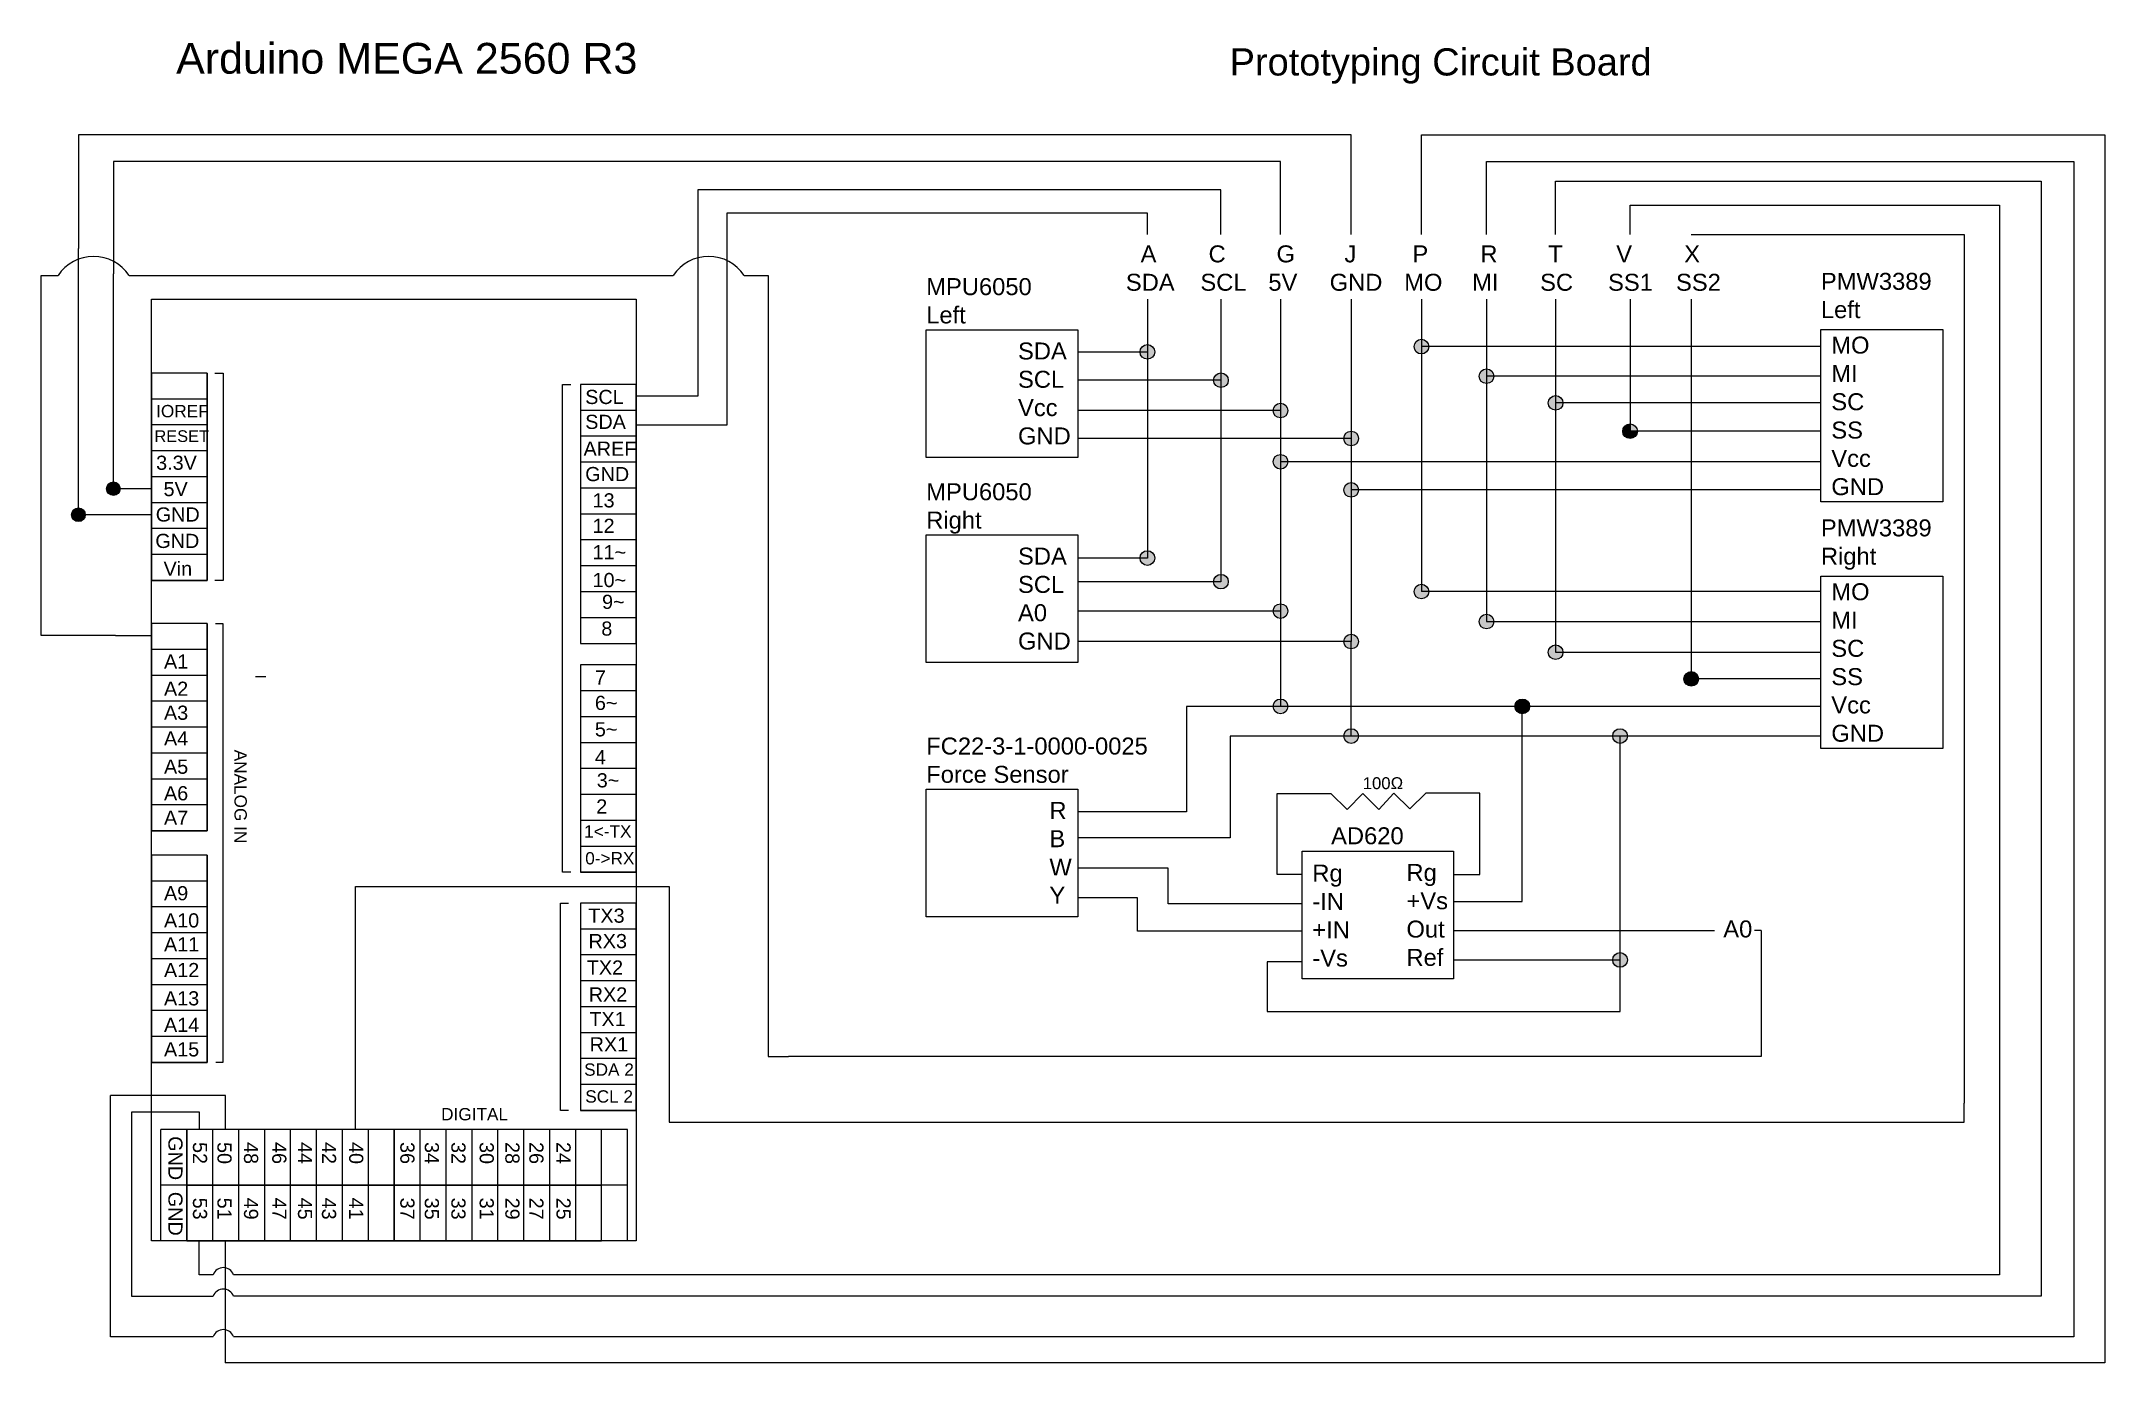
# Model space of a CAD drawing. Header units: millimetres. Extents: x 3437 to 8426, y 323 to 3518.
import ezdxf

# ---------------------------------------------------------------- set-up
doc = ezdxf.new("R2010")
doc.units = ezdxf.units.MM
doc.styles.get("Standard").update_dxf_attribs({"font": 'arial.ttf'})

msp = doc.modelspace()

# ---------------------------------------------------------------- hatches: boundary and pattern name
h = msp.add_hatch(color=256)
h.dxf.hatch_style = 1
h.paths.add_polyline_path([(6774, 2797.4, 0.414214), (6756.3, 2779.8, 0.414214), (6774, 2762.1)])
h.paths.add_polyline_path([(6791.7, 2779.8), (6774, 2779.8), (6774, 2762.1, 0.414214)])
h.paths.add_polyline_path([(6774, 2797.4), (6774, 2779.8), (6791.7, 2779.8, 0.414214)])
h.paths.add_polyline_path([(6931.2, 2725.9), (6931.2, 2708.2), (6948.9, 2708.2, 0.414214)])
h.paths.add_polyline_path([(7098.3, 2661.4), (7098.3, 2643.8), (7116, 2643.8, 0.414214)])
h.paths.add_polyline_path([(7278.3, 2592.9), (7278.3, 2575.2), (7296, 2575.2, 0.414214)])
h.paths.add_polyline_path([(6604, 2451.1, 0.414214), (6586.3, 2433.4, 0.414214), (6604, 2415.7)])
h.paths.add_polyline_path([(6604, 2451.1), (6604, 2433.4), (6621.7, 2433.4, 0.414214)])
h.paths.add_polyline_path([(6604, 2084.3, 0.414214), (6586.3, 2066.6), (6604, 2066.6)])
h.paths.add_polyline_path([(6604, 2066.6), (6586.3, 2066.6, 0.414214), (6604, 2049)])
h.paths.add_polyline_path([(6791.7, 2187.6), (6774, 2187.6), (6774, 2205.3, 0.414214), (6756.3, 2187.6, 1)])
h.paths.add_polyline_path([(6450.9, 1909.8, 1), (6415.5, 1909.8, 1)])
h.paths.add_polyline_path([(6621.7, 1838.1), (6604, 1838.1), (6586.3, 1838.1, 1)])
h.paths.add_polyline_path([(6604, 1855.8), (6604, 1838.1), (6621.7, 1838.1, 0.414214)])
h.paths.add_polyline_path([(6604, 1855.8, 0.414214), (6586.3, 1838.1), (6604, 1838.1)])
h.paths.add_polyline_path([(6931.2, 2132.7), (6931.2, 2115), (6948.9, 2115, 0.414214)])
h.paths.add_polyline_path([(7098.3, 2058.5), (7098.3, 2040.9), (7116, 2040.9, 0.414214)])
h = msp.add_hatch(color=256)
h.dxf.hatch_style = 1
h.paths.add_polyline_path([(6111.4, 2784.6, 0.414214), (6093.7, 2767), (6111.4, 2767)])
h.paths.add_polyline_path([(6111.4, 2784.6), (6111.4, 2767), (6111.4, 2749.3, 0.414214), (6129.1, 2767, 0.414214)])
h.paths.add_polyline_path([(6111.4, 2767), (6093.7, 2767, 0.414214), (6111.4, 2749.3)])
h.paths.add_polyline_path([(6289.2, 2716.1, 0.414214), (6271.6, 2698.5), (6289.2, 2698.5)])
h.paths.add_polyline_path([(6306.9, 2698.5, 0.414214), (6289.2, 2716.1), (6289.2, 2698.5), (6289.2, 2680.8, 0.414214)])
h.paths.add_polyline_path([(6289.2, 2698.5), (6271.6, 2698.5, 0.414214), (6289.2, 2680.8)])
h.paths.add_polyline_path([(6433.2, 2642.9, 0.414214), (6415.5, 2625.2), (6433.2, 2625.2)])
h.paths.add_polyline_path([(6450.9, 2625.2, 0.414214), (6433.2, 2642.9), (6433.2, 2625.2), (6433.2, 2607.5, 0.414214)])
h.paths.add_polyline_path([(6433.2, 2625.2), (6415.5, 2625.2, 0.414214), (6433.2, 2607.5)])
h.paths.add_polyline_path([(6111.4, 2286.1, 0.414214), (6093.7, 2268.5), (6111.4, 2268.5)])
h.paths.add_polyline_path([(6111.4, 2286.1), (6111.4, 2268.5), (6093.7, 2268.5, 1), (6129.1, 2268.5, 0.414214)])
h.paths.add_polyline_path([(6289.2, 2229.1, 0.414214), (6271.6, 2211.4), (6289.2, 2211.4)])
h.paths.add_polyline_path([(6306.9, 2211.4, 0.414214), (6289.2, 2229.1), (6289.2, 2211.4), (6271.6, 2211.4, 1)])
h.paths.add_polyline_path([(6433.2, 2519), (6433.2, 2501.3), (6450.9, 2501.3, 0.414214)])
h.paths.add_polyline_path([(6450.9, 2501.3), (6433.2, 2501.3), (6433.2, 2483.6, 0.414214)])
h.paths.add_polyline_path([(6433.2, 2519, 0.414214), (6415.5, 2501.3, 0.414214), (6433.2, 2483.6), (6433.2, 2501.3)])
h.paths.add_polyline_path([(6621.7, 2557.6, 0.414214), (6604, 2575.2), (6604, 2539.9, 0.414214)])
h.paths.add_polyline_path([(6604, 2575.2, 0.414214), (6586.3, 2557.6), (6604, 2557.6)])
h.paths.add_polyline_path([(6604, 2557.6), (6586.3, 2557.6, 0.414214), (6604, 2539.9)])
h.paths.add_polyline_path([(6450.9, 2140.2, 0.414214), (6433.2, 2157.9), (6433.2, 2140.2), (6433.2, 2122.5, 0.414214)])
h.paths.add_polyline_path([(6433.2, 2157.9, 0.414214), (6415.5, 2140.2), (6433.2, 2140.2)])
h.paths.add_polyline_path([(6433.2, 2140.2), (6415.5, 2140.2, 0.414214), (6433.2, 2122.5)])
h.paths.add_polyline_path([(6433.2, 1927.4), (6433.2, 1909.8), (6450.9, 1909.8, 0.414214)])
h = msp.add_hatch(color=256)
h.dxf.hatch_style = 1
h.paths.add_polyline_path([(6948.9, 2708.2, 0.414214), (6931.2, 2725.9), (6931.2, 2708.2)], flags=17)
h.paths.add_polyline_path([(6948.9, 2708.2, 0.414214), (6931.2, 2725.9), (6931.2, 2690.5, 0.414214)])
h.paths.add_polyline_path([(6931.2, 2725.9, 0.414214), (6913.5, 2708.2, 0.414214), (6931.2, 2690.5)])
h.paths.add_polyline_path([(7098.3, 2661.4), (7098.3, 2643.8), (7116, 2643.8, 0.414214)], flags=17)
h.paths.add_polyline_path([(7098.3, 2626.1, 0.414214), (7116, 2643.8, 0.414214), (7098.3, 2661.4)])
h.paths.add_polyline_path([(7098.3, 2661.4, 0.414214), (7080.6, 2643.8, 0.414214), (7098.3, 2626.1)])
h = msp.add_hatch(color=256)
h.dxf.hatch_style = 1
h.paths.add_polyline_path([(7278.3, 2575.2), (7296, 2575.2, 0.414214), (7278.3, 2592.9)], flags=16)
h.paths.add_polyline_path([(7296, 2575.2, 1), (7260.6, 2575.2, 1)])
h = msp.add_hatch(color=256)
h.dxf.hatch_style = 1
h.paths.add_polyline_path([(3628.1, 2436.2, 1), (3595.1, 2436.2, 1)])
h = msp.add_hatch(color=256)
h.dxf.hatch_style = 1
h.paths.add_polyline_path([(6774, 2187.6), (6791.7, 2187.6, 0.414214), (6774, 2205.3)])
h.paths.add_polyline_path([(6604, 2066.6), (6604, 2049, 0.414214), (6621.7, 2066.6, 0.414214), (6604, 2084.3)])
h.paths.add_polyline_path([(6604, 2433.4), (6604, 2415.7, 0.414214), (6621.7, 2433.4)])
h = msp.add_hatch(color=256)
h.dxf.hatch_style = 1
h.paths.add_polyline_path([(3543.5, 2373.1, 1), (3510.5, 2373.1, 1)])
h = msp.add_hatch(color=256)
h.dxf.hatch_style = 1
h.paths.add_polyline_path([(6948.9, 2115, 0.414214), (6931.2, 2132.7), (6931.2, 2115)], flags=17)
h.paths.add_polyline_path([(6948.9, 2115, 1), (6913.5, 2115, 1)])
h.paths.add_polyline_path([(7116, 2040.9, 0.414214), (7098.3, 2058.5), (7098.3, 2040.9)], flags=17)
h.paths.add_polyline_path([(7116, 2040.9, 1), (7080.6, 2040.9, 1)])
h = msp.add_hatch(color=256)
h.dxf.hatch_style = 1
h.paths.add_polyline_path([(7426.1, 1976.3), (7443.8, 1976.3, 0.414214), (7426.1, 1994)], flags=16)
h.paths.add_polyline_path([(7426.1, 1976.3), (7426.1, 1994, 0.414214), (7408.5, 1976.3, 1), (7443.8, 1976.3)])
h = msp.add_hatch(color=256)
h.dxf.hatch_style = 1
h.paths.add_polyline_path([(7000, 1909.8), (7035.4, 1909.8, 1)])
h.paths.add_polyline_path([(7035.4, 1909.8), (7017.7, 1909.8), (7017.7, 1892.1, 0.414214)])
h.paths.add_polyline_path([(7017.7, 1909.8), (7000, 1909.8, 0.414214), (7017.7, 1892.1)])
h = msp.add_hatch(color=256)
h.dxf.hatch_style = 1
h.paths.add_polyline_path([(7236.5, 1838.1), (7271.8, 1838.1, 1)])
h.paths.add_polyline_path([(7254.1, 1838.1), (7236.5, 1838.1, 0.414214), (7254.1, 1820.4)])
h.paths.add_polyline_path([(7271.8, 1838.1), (7254.1, 1838.1), (7254.1, 1820.4, 0.414214)])
h.paths.add_polyline_path([(7271.8, 1296.6, 0.414214), (7254.1, 1314.3), (7254.1, 1279, 0.414214)])
h.paths.add_polyline_path([(7254.1, 1314.3, 0.414214), (7236.5, 1296.6), (7254.1, 1296.6)])
h.paths.add_polyline_path([(7254.1, 1296.6), (7236.5, 1296.6, 0.414214), (7254.1, 1279)])

# ---------------------------------------------------------------- linework, layer by layer
for p, q in [((6604, 3291.9), (3527, 3291.9)), ((3527, 3291.9), (3527, 3016.7)), ((6604, 3050.7), (6604, 3291.9)), ((6774, 3050.7), (6774, 3291.9)), ((6774, 3291.9), (8425.8, 3291.9)), ((8425.8, 3291.9), (8425.8, 322.7)), ((6433.2, 3227.8), (3611.6, 3227.8)), ((3611.6, 3227.8), (3611.6, 2955.6)), ((6433.2, 3050.7), (6433.2, 3227.8)), ((6931.2, 3050.7), (6931.2, 3227.4)), ((6931.2, 3227.4), (8351.1, 3227.4)), ((8351.1, 3227.4), (8351.1, 385.7)), ((6289.2, 3159.2), (5024.6, 3159.2)), ((5024.6, 3159.2), (5024.6, 2659.9)), ((6289.2, 3050.7), (6289.2, 3159.2)), ((7098.3, 3050.7), (7098.3, 3179.5)), ((7098.3, 3179.5), (8271.9, 3179.5)), ((8271.9, 3179.5), (8271.9, 483.8)), ((6111.4, 3102.2), (5094.6, 3102.2)), ((5094.6, 3102.2), (5094.6, 2590.2)), ((6111.4, 3050.7), (6111.4, 3102.2)), ((7278.3, 3050.7), (7278.3, 3121.7)), ((7278.3, 3121.7), (8171.4, 3121.7)), ((8171.4, 3121.7), (8171.4, 535.6)), ((7426.1, 3050.7), (8085.6, 3050.7)), ((8085.6, 3050.7), (8085.6, 950.1)), ((3527, 2373.1), (3527, 3016.7)), ((3437.3, 2081.5), (3437.3, 2952.1)), ((3437.3, 2952.1), (3477.9, 2952.1)), ((3611.6, 2436.2), (3611.6, 2955.6)), ((3649.6, 2952.1), (3765.6, 2952.1)), ((3765.6, 2952.1), (4965, 2952.1)), ((5136.7, 2952.1), (5194.7, 2952.1)), ((5194.7, 2952.1), (5194.7, 1063.1)), ((6111.4, 2894.6), (6111.4, 2268.5)), ((6289.2, 2894.6), (6289.2, 2211.4)), ((6433.2, 2894.6), (6433.2, 2140.2)), ((6604, 2894.6), (6604, 2066.6)), ((6774, 2894.6), (6774, 2187.6)), ((6931.2, 2894.6), (6931.2, 2115)), ((7098.3, 2894.6), (7098.3, 2040.9)), ((7278.3, 2894.6), (7278.3, 2575.2)), ((7426.1, 2894.6), (7426.1, 1976.3)), ((3703.9, 2715.7), (3703.9, 2744.2)), ((5942.9, 2767), (6111.4, 2767)), ((7739.6, 2779.8), (6774, 2779.8)), ((3838.4, 2715.7), (3838.4, 2653)), ((3856.8, 2715.7), (3876.8, 2715.7)), ((3876.8, 2715.7), (3876.8, 2214.4)), ((6289.2, 2698.5), (5942.9, 2698.5)), ((7739.6, 2708.2), (6931.2, 2708.2)), ((3838.4, 2653), (3703.9, 2653)), ((3838.4, 2653), (3838.4, 2590.4)), ((4697.4, 1508.7), (4697.4, 2688.3)), ((4697.4, 2688.3), (4717.3, 2688.3)), ((4875.7, 2688.3), (4875.7, 2625.6)), ((5024.6, 2659.9), (4875.7, 2659.9)), ((4875.7, 2625.6), (4741.2, 2625.6)), ((4875.7, 2625.6), (4875.7, 2563)), ((6433.2, 2625.2), (5942.9, 2625.2)), ((7739.6, 2643.8), (7098.3, 2643.8)), ((3838.4, 2590.4), (3703.9, 2590.4)), ((3838.4, 2590.4), (3838.4, 2527.7)), ((4875.7, 2563), (4741.2, 2563)), ((5094.6, 2590.2), (4875.7, 2590.2)), ((4875.7, 2563), (4875.7, 2500.3)), ((6604, 2557.6), (5942.9, 2557.6)), ((7739.6, 2575.2), (7278.3, 2575.2)), ((3838.4, 2527.7), (3703.9, 2527.7)), ((3838.4, 2527.7), (3838.4, 2465)), ((4875.7, 2500.3), (4741.2, 2500.3)), ((4875.7, 2500.3), (4875.7, 2437.6)), ((7739.6, 2501.3), (6433.2, 2501.3)), ((3838.4, 2465), (3703.9, 2465)), ((3838.4, 2465), (3838.4, 2402.4)), ((3703.9, 2436.2), (3611.6, 2436.2)), ((3611.6, 2436.2), (3611.6, 2436.2)), ((3838.4, 2402.4), (3703.9, 2402.4)), ((3838.4, 2402.4), (3838.4, 2339.7)), ((4875.7, 2437.6), (4741.2, 2437.6)), ((4875.7, 2437.6), (4875.7, 2375)), ((7739.6, 2433.4), (6604, 2433.4)), ((3703.9, 2373.1), (3527, 2373.1)), ((3527, 2373.1), (3527, 2373.1)), ((4875.7, 2375), (4741.2, 2375)), ((4875.7, 2375), (4875.7, 2312.3)), ((3838.4, 2339.7), (3703.9, 2339.7)), ((3838.4, 2339.7), (3838.4, 2277)), ((4875.7, 2312.3), (4741.2, 2312.3)), ((4875.7, 2312.3), (4875.7, 2249.6)), ((3838.4, 2277), (3703.9, 2277)), ((3838.4, 2277), (3838.4, 2214.4)), ((4875.7, 2249.6), (4741.2, 2249.6)), ((4875.7, 2249.6), (4875.7, 2187)), ((6111.4, 2268.5), (5942.9, 2268.5)), ((3838.4, 2214.4), (3703.9, 2214.4)), ((3876.8, 2214.4), (3856.8, 2214.4)), ((6289.2, 2211.4), (5942.9, 2211.4)), ((4875.7, 2187), (4741.2, 2187)), ((4875.7, 2187), (4875.7, 2124.3)), ((7739.6, 2187.6), (6774, 2187.6)), ((3703.9, 2110.2), (3703.9, 2138.8)), ((3838.4, 2110.2), (3838.4, 2047.6)), ((3858.5, 2110.2), (3876.5, 2110.2)), ((3876.5, 2110.2), (3876.5, 1048.8)), ((4875.7, 2124.3), (4741.2, 2124.3)), ((4875.7, 2124.3), (4875.7, 2061.6)), ((6433.2, 2140.2), (5942.9, 2140.2)), ((6433.2, 2140.2), (6433.2, 1909.8)), ((6931.2, 2115), (7739.6, 2115)), ((3616.7, 2081.5), (3437.3, 2081.5)), ((3616.7, 2081.5), (3703.9, 2081.5)), ((3838.4, 2047.6), (3703.9, 2047.6)), ((3838.4, 2047.6), (3838.4, 1984.9)), ((6604, 2066.6), (5942.9, 2066.6)), ((6604, 1838.1), (6604, 2066.6)), ((4875.7, 2010), (4875.7, 1947.4)), ((7098.3, 2040.9), (7739.6, 2040.9)), ((3838.4, 1984.9), (3703.9, 1984.9)), ((3838.4, 1984.9), (3838.4, 1922.2)), ((3980.3, 1981.5), (3955.3, 1981.5)), ((4875.7, 1947.4), (4741.2, 1947.4)), ((4875.7, 1947.4), (4875.7, 1884.7)), ((7739.6, 1976.3), (7426.1, 1976.3)), ((3838.4, 1922.2), (3703.9, 1922.2)), ((3838.4, 1922.2), (3838.4, 1859.6)), ((6433.2, 1909.8), (6206, 1909.8)), ((6206, 1909.8), (6206, 1655.1)), ((7739.6, 1909.8), (6433.2, 1909.8)), ((7017.7, 1438.2), (7017.7, 1909.8)), ((3838.4, 1859.6), (3703.9, 1859.6)), ((3838.4, 1859.6), (3838.4, 1796.9)), ((4875.7, 1884.7), (4741.2, 1884.7)), ((4875.7, 1884.7), (4875.7, 1822)), ((3838.4, 1796.9), (3703.9, 1796.9)), ((3838.4, 1796.9), (3838.4, 1734.2)), ((4875.7, 1822), (4741.2, 1822)), ((4875.7, 1822), (4875.7, 1759.4)), ((6604, 1838.1), (6311.5, 1838.1)), ((6311.5, 1838.1), (6311.5, 1592.2)), ((7739.6, 1838.1), (6604, 1838.1)), ((7254.1, 1172.2), (7254.1, 1838.1)), ((4875.7, 1759.4), (4741.2, 1759.4)), ((4875.7, 1759.4), (4875.7, 1696.7)), ((3838.4, 1734.2), (3703.9, 1734.2)), ((3838.4, 1734.2), (3838.4, 1671.6)), ((4875.7, 1696.7), (4741.2, 1696.7)), ((4875.7, 1696.7), (4875.7, 1634.1)), ((6424.9, 1503.7), (6424.9, 1699.1)), ((6424.9, 1699.1), (6555.1, 1699.1)), ((6555.1, 1699.1), (6594, 1660.2)), ((6594, 1660.2), (6632.3, 1699.1)), ((6632.3, 1699.1), (6670.5, 1660.4)), ((6670.5, 1660.4), (6707.5, 1700.3)), ((6707.5, 1700.3), (6745.9, 1661.9)), ((6745.9, 1661.9), (6784.4, 1700.3)), ((6915.1, 1700.3), (6784.4, 1700.3)), ((6915.1, 1503.7), (6915.1, 1700.3)), ((3838.4, 1671.6), (3703.9, 1671.6)), ((3838.4, 1671.6), (3838.4, 1608.9)), ((6206, 1655.1), (5942.9, 1655.1)), ((3838.4, 1608.9), (3703.9, 1608.9)), ((4875.7, 1634.1), (4741.2, 1634.1)), ((4875.7, 1634.1), (4875.7, 1571.4)), ((3838.4, 1550.1), (3838.4, 1487.4)), ((4875.7, 1571.4), (4741.2, 1571.4)), ((4875.7, 1571.4), (4875.7, 1508.7)), ((6311.5, 1592.2), (5942.9, 1592.2)), ((6851.3, 1559.4), (6851.3, 1527.2)), ((4717.3, 1508.7), (4697.4, 1508.7)), ((4875.7, 1508.7), (4741.2, 1508.7)), ((6161.9, 1518.4), (5942.9, 1518.4)), ((6161.9, 1432.4), (6161.9, 1518.4)), ((6485.2, 1503.7), (6424.9, 1503.7)), ((6851.3, 1503.7), (6915.1, 1503.7)), ((3838.4, 1487.4), (3703.9, 1487.4)), ((3838.4, 1487.4), (3838.4, 1424.8)), ((4197.1, 1020.6), (4197.1, 1474)), ((4197.1, 1474), (4955, 1474)), ((4955, 1474), (4955, 904.7)), ((6087.1, 1446.8), (5942.9, 1446.8)), ((6087.1, 1366), (6087.1, 1446.8)), ((3838.4, 1424.8), (3703.9, 1424.8)), ((3838.4, 1424.8), (3838.4, 1362.1)), ((4692.2, 932.7), (4692.2, 1434.1)), ((4692.2, 1434.1), (4712.2, 1434.1)), ((4875.7, 1434.1), (4875.7, 1371.4)), ((6485.2, 1432.4), (6161.9, 1432.4)), ((6851.3, 1438.2), (7017.7, 1438.2)), ((3838.4, 1362.1), (3703.9, 1362.1)), ((3838.4, 1362.1), (3838.4, 1299.4)), ((4875.7, 1371.4), (4741.2, 1371.4)), ((4875.7, 1371.4), (4875.7, 1308.7)), ((6485.2, 1366), (6087.1, 1366)), ((6851.3, 1367.6), (7482.2, 1367.6)), ((7595.2, 1367.6), (7578.7, 1367.6)), ((7595.2, 1367.6), (7595.2, 1063.1)), ((3838.4, 1299.4), (3703.9, 1299.4)), ((3838.4, 1299.4), (3838.4, 1236.8)), ((4875.7, 1308.7), (4741.2, 1308.7)), ((4875.7, 1308.7), (4875.7, 1246.1)), ((6485.2, 1292.2), (6400.8, 1292.2)), ((6400.8, 1292.2), (6400.8, 1172.2)), ((6851.3, 1296.6), (7254.1, 1296.6)), ((3838.4, 1236.8), (3703.9, 1236.8)), ((3838.4, 1236.8), (3838.4, 1174.1)), ((4875.7, 1246.1), (4741.2, 1246.1)), ((4875.7, 1246.1), (4875.7, 1183.4)), ((3838.4, 1174.1), (3703.9, 1174.1)), ((3838.4, 1174.1), (3838.4, 1111.5)), ((4875.7, 1183.4), (4741.2, 1183.4)), ((4875.7, 1183.4), (4875.7, 1120.7)), ((6400.8, 1172.2), (7254.1, 1172.2)), ((3838.4, 1111.5), (3703.9, 1111.5)), ((3838.4, 1111.5), (3838.4, 1048.8)), ((4875.7, 1120.7), (4741.2, 1120.7)), ((4875.7, 1120.7), (4875.7, 1058.1)), ((3838.4, 1048.8), (3703.9, 1048.8)), ((3876.5, 1048.8), (3859.6, 1048.8)), ((4875.7, 1058.1), (4741.2, 1058.1)), ((4875.7, 1058.1), (4875.7, 995.4)), ((5194.7, 1063.1), (5243.6, 1063.1)), ((7595.2, 1063.1), (5243.6, 1063.1)), ((4197.1, 886.6), (4197.1, 1020.6)), ((3660.1, 968.6), (3604.7, 968.6)), ((3604.7, 385.7), (3604.7, 968.6)), ((3882.5, 968.6), (3660.1, 968.6)), ((3882.5, 886.6), (3882.5, 968.6)), ((4875.7, 995.4), (4741.2, 995.4)), ((4875.7, 995.4), (4875.7, 932.7)), ((8085.6, 904.7), (8085.6, 950.1)), ((3819.6, 928.7), (3655.2, 928.7)), ((3655.2, 928.7), (3655.2, 483.8)), ((3819.6, 928.7), (3684.5, 928.7)), ((3819.6, 886.6), (3819.6, 928.7)), ((4712.2, 932.7), (4692.2, 932.7)), ((4875.7, 932.7), (4741.2, 932.7)), ((4955, 904.7), (8085.6, 904.7)), ((3726.7, 752.1), (3726.7, 886.6)), ((3789.4, 886.6), (3726.7, 886.6)), ((3789.4, 752.1), (3789.4, 886.6)), ((3789.4, 752.1), (3789.4, 886.6)), ((3852, 752.1), (3852, 886.6)), ((3914.7, 752.1), (3914.7, 886.6)), ((3977.4, 752.1), (3977.4, 886.6)), ((4040, 752.1), (4040, 886.6)), ((4102.7, 752.1), (4102.7, 886.6)), ((4165.4, 752.1), (4165.4, 886.6)), ((4228, 752.1), (4228, 886.6)), ((4290.7, 752.1), (4290.7, 886.6)), ((4353.4, 752.1), (4353.4, 886.6)), ((4416, 752.1), (4416, 886.6)), ((4478.7, 752.1), (4478.7, 886.6)), ((4541.3, 752.1), (4541.3, 886.6)), ((4604, 752.1), (4604, 886.6)), ((4666.7, 752.1), (4666.7, 886.6)), ((4729.3, 752.1), (4729.3, 886.6)), ((4792, 752.1), (4792, 886.6)), ((4854.7, 886.6), (4792, 886.6)), ((4854.7, 752.1), (4854.7, 886.6)), ((3789.4, 752.1), (3726.7, 752.1)), ((3726.7, 617.6), (3726.7, 752.1)), ((3789.4, 752.1), (3726.7, 752.1)), ((3852, 752.1), (3789.4, 752.1)), ((3789.4, 617.6), (3789.4, 752.1)), ((3789.4, 617.6), (3789.4, 752.1)), ((3914.7, 752.1), (3852, 752.1)), ((3852, 617.6), (3852, 752.1)), ((3977.4, 752.1), (3914.7, 752.1)), ((3914.7, 617.6), (3914.7, 752.1)), ((4040, 752.1), (3977.4, 752.1)), ((3977.4, 617.6), (3977.4, 752.1)), ((4102.7, 752.1), (4040, 752.1)), ((4040, 617.6), (4040, 752.1)), ((4165.4, 752.1), (4102.7, 752.1)), ((4102.7, 617.6), (4102.7, 752.1)), ((4228, 752.1), (4165.4, 752.1)), ((4165.4, 617.6), (4165.4, 752.1)), ((4290.7, 752.1), (4228, 752.1)), ((4228, 617.6), (4228, 752.1)), ((4353.4, 752.1), (4290.7, 752.1)), ((4290.7, 617.6), (4290.7, 752.1)), ((4416, 752.1), (4353.4, 752.1)), ((4353.4, 617.6), (4353.4, 752.1)), ((4478.7, 752.1), (4416, 752.1)), ((4416, 617.6), (4416, 752.1)), ((4541.3, 752.1), (4478.7, 752.1)), ((4478.7, 617.6), (4478.7, 752.1)), ((4604, 752.1), (4541.3, 752.1)), ((4541.3, 617.6), (4541.3, 752.1)), ((4666.7, 752.1), (4604, 752.1)), ((4604, 617.6), (4604, 752.1)), ((4729.3, 752.1), (4666.7, 752.1)), ((4666.7, 617.6), (4666.7, 752.1)), ((4792, 752.1), (4729.3, 752.1)), ((4729.3, 617.6), (4729.3, 752.1)), ((4854.7, 752.1), (4792, 752.1)), ((4792, 617.6), (4792, 752.1)), ((4854.7, 752.1), (4792, 752.1)), ((4854.7, 617.6), (4854.7, 752.1)), ((3789.4, 617.6), (3726.7, 617.6)), ((3852, 617.6), (3789.4, 617.6)), ((3819.3, 535.6), (3819.3, 617.6)), ((3914.7, 617.6), (3852, 617.6)), ((3881.6, 617.6), (3881.6, 322.7)), ((3977.4, 617.6), (3914.7, 617.6)), ((4040, 617.6), (3977.4, 617.6)), ((4102.7, 617.6), (4040, 617.6)), ((4165.4, 617.6), (4102.7, 617.6)), ((4228, 617.6), (4165.4, 617.6)), ((4290.7, 617.6), (4228, 617.6)), ((4353.4, 617.6), (4290.7, 617.6)), ((4416, 617.6), (4353.4, 617.6)), ((4478.7, 617.6), (4416, 617.6)), ((4541.3, 617.6), (4478.7, 617.6)), ((4604, 617.6), (4541.3, 617.6)), ((4666.7, 617.6), (4604, 617.6)), ((4729.3, 617.6), (4666.7, 617.6)), ((4792, 617.6), (4729.3, 617.6)), ((4854.7, 617.6), (4792, 617.6)), ((3852.9, 535.6), (3819.3, 535.6)), ((8171.4, 535.6), (3902, 535.6)), ((3655.2, 483.8), (3852.9, 483.8)), ((8271.9, 483.8), (3902, 483.8)), ((3852.9, 385.7), (3604.7, 385.7)), ((8351.1, 385.7), (3902, 385.7)), ((8425.8, 322.7), (3881.6, 322.7))]:
    msp.add_line(p, q)
for points in [[(3703.9, 2894.6), (4875.7, 2894.6), (4875.7, 617.6), (3703.9, 617.6)], [(5576.7, 2820.4), (5942.9, 2820.4), (5942.9, 2512), (5576.7, 2512)], [(7739.6, 2820.8), (8034, 2820.8), (8034, 2404.5), (7739.6, 2404.5)], [(3838.4, 2715.7), (3703.9, 2715.7), (3703.9, 2214.4), (3838.4, 2214.4)], [(4875.7, 2688.3), (4741.2, 2688.3), (4741.2, 2062), (4875.7, 2062)], [(5576.7, 2324.4), (5942.9, 2324.4), (5942.9, 2016), (5576.7, 2016)], [(7739.6, 2224.5), (8034, 2224.5), (8034, 1808.2), (7739.6, 1808.2)], [(3838.4, 2110.2), (3703.9, 2110.2), (3703.9, 1608.9), (3838.4, 1608.9)], [(4875.7, 2010), (4741.2, 2010), (4741.2, 1508.7), (4875.7, 1508.7)], [(5576.7, 1709.5), (5942.9, 1709.5), (5942.9, 1401.1), (5576.7, 1401.1)], [(3838.4, 1550.1), (3703.9, 1550.1), (3703.9, 1048.8), (3838.4, 1048.8)], [(6485.2, 1559.4), (6851.3, 1559.4), (6851.3, 1251), (6485.2, 1251)], [(4875.7, 1434.1), (4741.2, 1434.1), (4741.2, 932.7), (4875.7, 932.7)], [(4290.7, 752.1), (4290.7, 886.6), (3789.4, 886.6), (3789.4, 752.1)], [(4792, 752.1), (4792, 886.6), (4290.7, 886.6), (4290.7, 752.1)], [(4290.7, 617.6), (4290.7, 752.1), (3789.4, 752.1), (3789.4, 617.6)], [(4792, 617.6), (4792, 752.1), (4290.7, 752.1), (4290.7, 617.6)]]:
    msp.add_lwpolyline(points, close=True)
for centre in [(6774, 2779.8), (6111.4, 2767), (6289.2, 2698.5), (6931.2, 2708.2), (7098.3, 2643.8), (6433.2, 2625.2), (6604, 2557.6), (7278.3, 2575.2), (6433.2, 2501.3), (6604, 2433.4), (6111.4, 2268.5), (6289.2, 2211.4), (6774, 2187.6), (6433.2, 2140.2), (6931.2, 2115), (6604, 2066.6), (7098.3, 2040.9), (7426.1, 1976.3), (6433.2, 1909.8), (7017.7, 1909.8), (6604, 1838.1), (7254.1, 1838.1), (7254.1, 1296.6)]:
    msp.add_circle(centre, 17.7)
at = {"color": 7, "true_color": 0xffffff, "transparency": 33554687}
for centre in [(3611.6, 2436.2), (3527, 2373.1)]:
    msp.add_circle(centre, 16.5, dxfattribs=at)
for centre, radius, start, end in [((3563.8, 2894.4), 103.4, 33.9027, 146.0973), ((5050.8, 2894.4), 103.4, 33.9027, 146.0973), ((3877.5, 526.4), 26.2, 20.667, 159.333), ((3877.5, 474.6), 26.2, 20.667, 159.333), ((3877.5, 376.5), 26.2, 20.667, 159.333)]:
    msp.add_arc(centre, radius, start, end)

# ---------------------------------------------------------------- texts
at = {"attachment_point": 1}
for s, width, gutter_width, heights, insert, char_height in [('Arduino MEGA 2560 R3', 1171.799, 18.6, [0], (3763.3, 3514.2), 74.418), ('Prototyping Circuit Board ', 1415.76, 10.3, [111.1], (6310.2, 3501.1), 65.706), ('A^IC^IG^IJ^IP^IR^IT^IV^IX\\P ', 1415.76, 10.3, [111.1], (6095, 3024.6), 41.066), ('MPU6050\\PLeft ', 421.443, 10.3, [0], (5576.7, 2945.4), 41.07), ('SDA^I SCL^I 5V^IGND^I MO^I MI^I SC^I SS1^I SS2\\P ', 1442.716, 10.3, [123.4], (6059.3, 2955.9), 41.066), ('PMW3389\\PLeft ', 421.443, 10.3, [0], (7739.6, 2958.2), 41.07), ('MO\\PMI\\PSC\\PSS\\PVcc\\PGND', 421.443, 10.3, [0], (7764.8, 2804), 41.07), ('SDA\\PSCL \\PVcc \\PGND', 421.443, 10.3, [0], (5798.6, 2789.8), 41.07), ('SCL', 128.131, 18.6, [51.6], (4752.3, 2675.2), 34.23), ('IOREF', 128.131, 18.6, [51.6], (3715, 2638.7), 29.77), ('SDA', 128.131, 18.6, [51.6], (4752.3, 2615), 34.23), ('RESET', 128.131, 18.6, [51.6], (3711, 2577.5), 28.28), ('AREF', 128.131, 18.6, [51.6], (4748.3, 2550.1), 34.23), ('3.3V', 128.131, 18.6, [51.6], (3715, 2516.1), 34.23), ('5V', 128.131, 18.6, [51.6], (3732.9, 2452.5), 34.23), ('GND', 128.131, 18.6, [51.6], (4752.3, 2488.7), 34.23), ('MPU6050\\PRight', 421.443, 10.3, [0], (5576.7, 2449.4), 41.07), ('13', 128.131, 18.6, [51.6], (4770.1, 2425.1), 34.23), ('GND', 128.131, 18.6, [51.6], (3714.1, 2391), 34.23), ('12', 128.131, 18.6, [51.6], (4770.1, 2363.6), 34.23), ('PMW3389\\PRight', 421.443, 10.3, [0], (7739.6, 2362), 41.07), ('GND', 128.131, 18.6, [51.6], (3713.1, 2327.1), 34.23), ('11~', 128.131, 18.6, [51.6], (4770.1, 2299.7), 34.23), ('Vin', 128.131, 18.6, [51.6], (3732.9, 2259.9), 34.23), ('SDA\\PSCL \\PA0\\PGND', 421.443, 10.3, [0], (5798.6, 2293.8), 41.07), ('10~', 128.131, 18.6, [51.6], (4770.1, 2232.5), 34.23), ('MO\\PMI\\PSC\\PSS\\PVcc\\PGND', 421.443, 10.3, [0], (7764.8, 2207.7), 41.07), ('9~', 128.131, 18.6, [51.6], (4793, 2179.8), 34.23), ('8', 128.131, 18.6, [51.6], (4791.2, 2115.1), 34.2), ('A1', 128.131, 18.6, [51.6], (3734, 2035.3), 34.23), ('7', 128.131, 18.6, [51.6], (4775.7, 1996.9), 34.2), ('A2', 128.131, 18.6, [51.6], (3734, 1969.6), 34.23), ('A3', 128.131, 18.6, [51.6], (3734, 1911.6), 34.23), ('6~', 128.131, 18.6, [51.6], (4775.7, 1935.4), 34.23), ('A4', 128.131, 18.6, [51.6], (3734, 1849.5), 34.23), ('5~', 128.131, 18.6, [51.6], (4775.7, 1871.5), 34.23), ('4', 128.131, 18.6, [51.6], (4775.7, 1804.3), 34.2), ('FC22-3-1-0000-0025\\PForce Sensor', 584.095, 10.3, [124.6], (5576.7, 1834.5), 41.066), ('A5', 128.131, 18.6, [51.6], (3734, 1781.1), 34.23), ('3~', 128.131, 18.6, [51.6], (4780.2, 1748.2), 34.23), ('A6', 128.131, 18.6, [51.6], (3734, 1716.9), 34.23), ('100Ω', 281.488, 20, [0], (6632.1, 1738.5), 28.79), ('A7', 128.131, 18.6, [51.6], (3734, 1657.7), 34.23), ('2', 128.131, 18.6, [51.6], (4778.9, 1685), 34.2), ('R\\PB \\PW\\PY', 421.443, 10.3, [0], (5874.5, 1678.9), 41.07), ('1<-TX', 128.131, 18.6, [51.6], (4749.7, 1622.5), 29.77), ('AD620', 584.095, 10.3, [124.6], (6555.5, 1617.5), 41.07), ('0->RX', 128.131, 18.6, [51.6], (4752.3, 1557.5), 29.77), ('Rg\\P-IN\\P+IN\\P-Vs', 421.443, 10.3, [0], (6510.1, 1527.2), 41.07), ('Rg\\P+Vs \\POut\\PRef', 421.443, 10.3, [0], (6737.7, 1528.8), 41.07), ('A9', 128.131, 18.6, [51.6], (3734, 1475.2), 34.23), ('A10', 128.131, 18.6, [51.6], (3734, 1409.5), 34.23), ('TX3', 128.131, 18.6, [51.6], (4759.8, 1420.9), 34.23), ('A11', 128.131, 18.6, [51.6], (3734, 1351.5), 34.23), ('RX3', 128.131, 18.6, [51.6], (4760.2, 1359.4), 34.23), ('A0 \\P ', 1442.716, 10.3, [123.4], (7503.6, 1392.2), 41.07), ('A12', 128.131, 18.6, [51.6], (3734, 1289.3), 34.23), ('TX2', 128.131, 18.6, [51.6], (4756.2, 1295.5), 34.23), ('A13', 128.131, 18.6, [51.6], (3734, 1221), 34.23), ('RX2', 128.131, 18.6, [51.6], (4760.8, 1230.4), 34.23), ('A14', 128.131, 18.6, [51.6], (3734, 1156.8), 34.23), ('TX1', 128.131, 18.6, [51.6], (4762.4, 1170.8), 34.23), ('A15', 128.131, 18.6, [51.6], (3734, 1097.6), 34.23), ('RX1', 128.131, 18.6, [51.6], (4763.1, 1109.7), 34.23), ('SDA 2', 128.131, 18.6, [51.6], (4749.7, 1046.5), 29.77), ('SCL 2', 128.131, 18.6, [51.6], (4752.3, 981.5), 29.77), ('DIGITAL', 327.77, 18.6, [91.8], (4403.9, 938.6), 29.77)]:
    msp.add_mtext_dynamic_manual_height_columns(s, width=width, gutter_width=gutter_width, heights=heights, dxfattribs=dict(at, insert=insert, char_height=char_height))
at = {"attachment_point": 1, "rotation": 270}
for s, width, heights, insert, char_height in [('ANALOG IN', 327.77, [91.8], (3934.1, 1805.1), 29.77), ('GND', 128.131, [51.6], (3778.8, 870.5), 34.23), ('52', 128.131, [51.6], (3838.2, 856.4), 34.23), ('50', 128.131, [51.6], (3897.4, 856.4), 34.23), ('48', 128.131, [51.6], (3961.6, 856.4), 34.23), ('46', 128.131, [51.6], (4029.9, 856.4), 34.23), ('44', 128.131, [51.6], (4092.1, 856.4), 34.23), ('42', 128.131, [51.6], (4150.1, 856.4), 34.23), ('40', 128.131, [51.6], (4215.8, 856.4), 34.23), ('36', 128.131, [51.6], (4339.5, 856.4), 34.23), ('34', 128.131, [51.6], (4398.7, 856.4), 34.23), ('32', 128.131, [51.6], (4462.9, 856.4), 34.23), ('30', 128.131, [51.6], (4531.3, 856.4), 34.23), ('28', 128.131, [51.6], (4593.4, 856.4), 34.23), ('26', 128.131, [51.6], (4651.4, 856.4), 34.23), ('24', 128.131, [51.6], (4717.1, 856.4), 34.23), ('GND', 128.131, [51.6], (3778.8, 736), 34.23), ('53', 128.131, [51.6], (3838.2, 721.9), 34.23), ('51', 128.131, [51.6], (3897.4, 721.9), 34.23), ('49', 128.131, [51.6], (3961.6, 721.9), 34.23), ('47', 128.131, [51.6], (4029.9, 721.9), 34.23), ('45', 128.131, [51.6], (4092.1, 721.9), 34.23), ('43', 128.131, [51.6], (4150.1, 721.9), 34.23), ('41', 128.131, [51.6], (4215.8, 721.9), 34.23), ('37', 128.131, [51.6], (4339.5, 721.9), 34.23), ('35', 128.131, [51.6], (4398.7, 721.9), 34.23), ('33', 128.131, [51.6], (4462.9, 721.9), 34.23), ('31', 128.131, [51.6], (4531.3, 721.9), 34.23), ('29', 128.131, [51.6], (4593.4, 721.9), 34.23), ('27', 128.131, [51.6], (4651.4, 721.9), 34.23), ('25', 128.131, [51.6], (4717.1, 721.9), 34.23)]:
    msp.add_mtext_dynamic_manual_height_columns(s, width=width, gutter_width=18.6, heights=heights, dxfattribs=dict(at, insert=insert, char_height=char_height))

doc.saveas('drawing.dxf')
